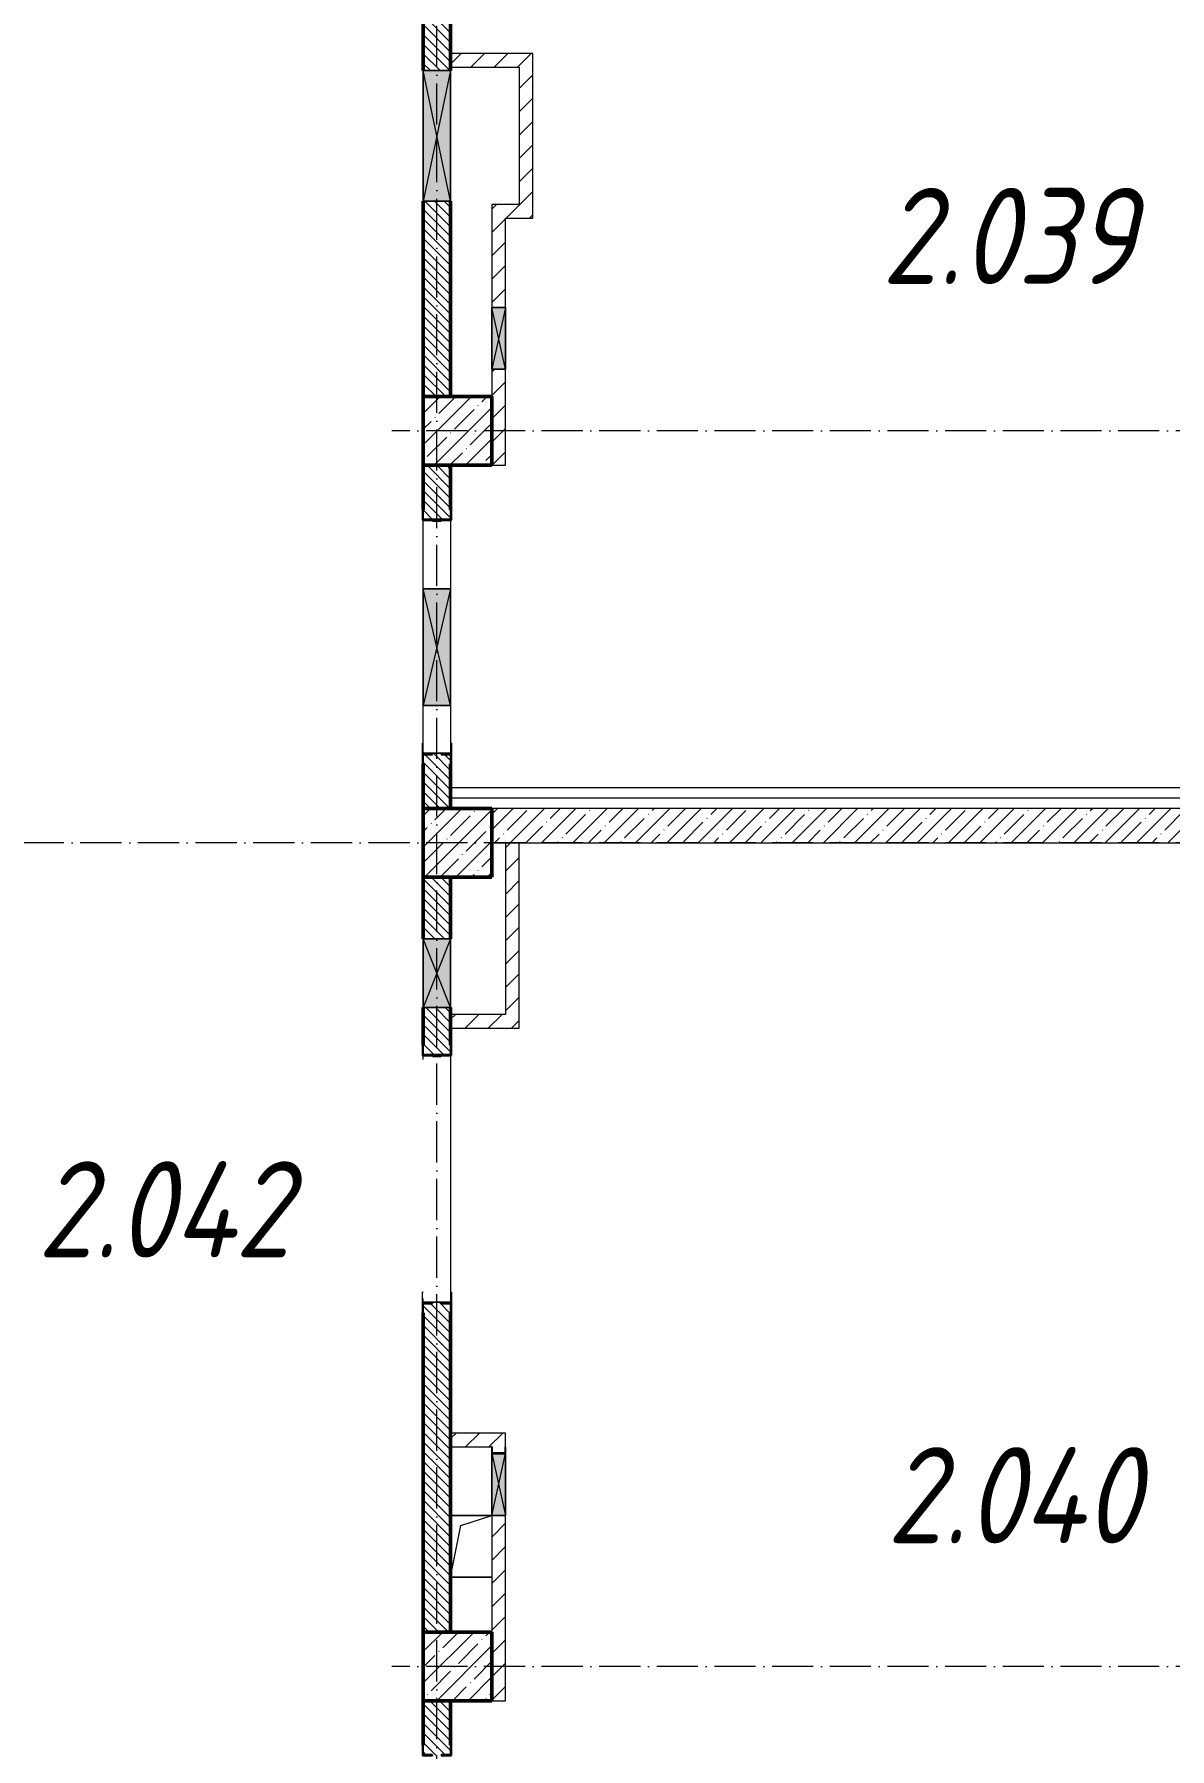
# Model space of a CAD drawing. Header units: millimetres. Extents: x -12989 to 629078, y -109036 to 555275.
# Drawn here: x 133676 to 141949, y 73445 to 85935 of the extents above; entities that cross this region are included whole.
import ezdxf

# ---------------------------------------------------------------- set-up
doc = ezdxf.new("R2010")
doc.units = ezdxf.units.MM
doc.linetypes.add('50_200_ШТРИХ_1Т_ш5_п1_п1_', pattern=[700, 500, -100, 0, -100])
for name, color, linetype, lineweight in [('A-DETL-____-OTLN-4', 7, 'Continuous', 18), ('A-DETL-GENF-OTLN', 7, 'Continuous', 9), ('A-FLOR-____-OTLN', 7, 'Continuous', 9), ('A-GENM-____-MCUT', 7, 'Continuous', 25), ('A-GENM-____-OTLN', 7, 'Continuous', 9), ('A-GENM-____-OTLN-1', 7, 'Continuous', 25), ('A-GLAZ-____-OTLN', 7, 'Continuous', 9), ('A-WALL-____-MCUT-1', 7, 'Continuous', 9), ('A-WALL-____-MCUT-2', 7, 'Continuous', 50), ('A-WALL-____-PATT-1', 7, 'Continuous', 9), ('A-WALL-FNSH-MCUT-1', 7, 'Continuous', 9), ('I-WALL-____-OTLN', 7, 'Continuous', 9), ('S-COLS-____-MCUT', 7, 'Continuous', 50), ('S-COLS-____-OTLN', 7, 'Continuous', 9), ('S-GRID-____-OTLN-1', 7, '50_200_ШТРИХ_1Т_ш5_п1_п1_', 9), ('Марки помещений', 7, 'Continuous', 9)]:
    doc.layers.add(name, color=color, linetype=linetype, lineweight=lineweight)
doc.styles.add('ISOCPEUR_I_3', font='isocpeui.ttf', dxfattribs={"width": 0.85, "height": 2.2})
pattern_1 = [(45, (43259.71, 63713.66), (-84.85281, 84.85281), [])]
pattern_2 = [(135, (43259.71, 63713.66), (-35.35534, -35.35534), [])]

# ---------------------------------------------------------------- blocks, each defined once
blk = doc.blocks.new('BSC_Колонна _Прямоугольная - 500х500-V25-АР1_План отверстий 2 этажа в осях 1-64_А-ГГ')
at = {"layer": 'S-COLS-____-OTLN'}
h = blk.add_hatch(dxfattribs=at)
h.set_pattern_fill('FP_54', color=256, style=0, pattern_type=2)
h.set_pattern_definition([(45, (-93500, -16331.04), (-114.04925, 114.04925), []), (45, (-93385.95, -16331.04), (-114.04925, 114.04925), [201.613, -40.323, 3.353, -36.97])])
h.paths.add_polyline_path([(-250, -250), (250, -250), (250, 250), (-250, 250)], flags=0)
at = {"layer": 'S-COLS-____-MCUT'}
for p, q in [((250, 250), (-250, 250)), ((-250, 250), (-250, -250)), ((250, -250), (250, 250)), ((-250, -250), (250, -250))]:
    blk.add_line(p, q, dxfattribs=at)
blk = doc.blocks.new('BSC_Колонна _Прямоугольная - 500х500-V33-АР1_План отверстий 2 этажа в осях 1-64_А-ГГ')
at = {"layer": 'S-COLS-____-OTLN'}
h = blk.add_hatch(dxfattribs=at)
h.set_pattern_fill('FP_62', color=256, style=0, pattern_type=2)
h.set_pattern_definition([(45, (-93500, -19331.04), (-114.04925, 114.04925), []), (45, (-93385.95, -19331.04), (-114.04925, 114.04925), [201.613, -40.323, 3.353, -36.97])])
h.paths.add_polyline_path([(-250, -250), (250, -250), (250, 250), (-250, 250)], flags=0)
at = {"layer": 'S-COLS-____-MCUT'}
for p, q in [((250, 250), (-250, 250)), ((-250, 250), (-250, -250)), ((250, -250), (250, 250)), ((-250, -250), (250, -250))]:
    blk.add_line(p, q, dxfattribs=at)
blk = doc.blocks.new('BSC_Колонна _Прямоугольная - 500х500-V76-АР1_План отверстий 2 этажа в осях 1-64_А-ГГ')
at = {"layer": 'S-COLS-____-OTLN'}
h = blk.add_hatch(dxfattribs=at)
h.set_pattern_fill('FP_105', color=256, style=0, pattern_type=2)
h.set_pattern_definition([(45, (-93500, -10331.04), (-114.04925, 114.04925), []), (45, (-93385.95, -10331.04), (-114.04925, 114.04925), [201.613, -40.323, 3.353, -36.97])])
h.paths.add_polyline_path([(-250, -250), (250, -250), (250, 250), (-250, 250)], flags=0)
at = {"layer": 'S-COLS-____-MCUT'}
for p, q in [((250, 250), (-250, 250)), ((-250, 250), (-250, -250)), ((250, -250), (250, 250)), ((-250, -250), (250, -250))]:
    blk.add_line(p, q, dxfattribs=at)
blk = doc.blocks.new('АР_Перемычка - АР_Перемычка-28448550-АР1_План отверстий 2 этажа в осях 1-64_А-ГГ')
at = {"layer": 'A-GENM-____-OTLN'}
blk.add_line((-350, -100), (-342, -100), dxfattribs=at)
blk = doc.blocks.new('Фахверк_СКБ_Уголок - 200_3960-28268576-АР1_План отверстий 2 этажа в осях 1-64_А-ГГ')
at = {"layer": 'A-GENM-____-MCUT'}
for p, q in [((200, 156), (125, 156)), ((125, 156), (125, 81)), ((131, 81), (131, 150)), ((131, 150), (200, 150)), ((200, 150), (200, 156)), ((125, 81), (131, 81)), ((131, 19), (125, 19)), ((125, 19), (125, -56)), ((131, -50), (131, 19)), ((125, -56), (200, -56)), ((200, -50), (131, -50)), ((200, -56), (200, -50))]:
    blk.add_line(p, q, dxfattribs=at)
blk = doc.blocks.new('154_Стойка_СКБ_Уголок - СМ-2480_200-28346303-АР1_План отверстий 2 этажа в осях 1-64_А-ГГ')
at = {"layer": 'A-GENM-____-MCUT'}
for p, q in [((125, 156), (125, 81)), ((200, 156), (125, 156)), ((131, 81), (131, 150)), ((131, 150), (200, 150)), ((200, 150), (200, 156)), ((125, 81), (131, 81)), ((131, 19), (125, 19)), ((125, 19), (125, -56)), ((131, -50), (131, 19)), ((125, -56), (200, -56)), ((200, -50), (131, -50)), ((200, -56), (200, -50))]:
    blk.add_line(p, q, dxfattribs=at)
blk = doc.blocks.new('Стойка_Влож_Полоса боковая - Полоса-28213942-АР1_План отверстий 2 этажа в осях 1-64_А-ГГ')
at = {"layer": 'A-GENM-____-OTLN'}
for p, q in [((-5, 60), (0, 60)), ((-5, -60), (-5, 60)), ((0, 31), (0, -31)), ((0, -60), (-5, -60))]:
    blk.add_line(p, q, dxfattribs=at)
blk = doc.blocks.new('Стойка_Влож_Уголок_Опорный - Уголок-28213941-АР1_План отверстий 2 этажа в осях 1-64_А-ГГ')
at = {"layer": 'A-GENM-____-OTLN'}
for p, q in [((-212, -6), (-212, 0)), ((0, 0), (0, -6)), ((-212, -75), (-212, -6)), ((-212, -6), (-206, -6)), ((-212, -75), (-206, -75)), ((-6, -6), (0, -6)), ((-6, -75), (0, -75)), ((0, -6), (0, -75))]:
    blk.add_line(p, q, dxfattribs=at)
blk = doc.blocks.new('АР_Перемычка - АР_Перемычка-28444941-АР1_План отверстий 2 этажа в осях 1-64_А-ГГ')
at = {"layer": 'A-GENM-____-OTLN'}
blk.add_line((-400, -100), (-392, -100), dxfattribs=at)
blk = doc.blocks.new('AR_Отверстие прямоугольное _в плите_ - AR_Отверстие прямоугольное _в плите_-30552603-АР1_План отверстий 2 этажа в осях 1-64_А-ГГ')
at = {"layer": 'A-GENM-____-OTLN'}
for p, q in [((150, 225), (-150, 225)), ((-150, -225), (-75, 150)), ((-75, 150), (150, 225)), ((-150, -225), (150, -225))]:
    blk.add_line(p, q, dxfattribs=at)
blk = doc.blocks.new('AR_Отверстие прямоугольное _в стене_ - AR_Отверстие прямоугольное _в стене__ОВ-36797345-АР1_План отверстий 2 этажа в осях 1-64_А-ГГ')
at = {"layer": 'A-GLAZ-____-OTLN'}
blk.add_hatch(color=256, dxfattribs=at).paths.add_polyline_path([(-225, 47), (-225, -50), (225, -50), (225, 50), (-225, 50)], flags=0)
at = {"layer": 'A-DETL-GENF-OTLN'}
for p, q in [((-225, -50), (-225, 50)), ((-225, 50), (225, 50)), ((225, 50), (-225, -50)), ((-225, 50), (225, -50)), ((225, 50), (-225, 50)), ((-225, 50), (-225, -50)), ((225, -50), (-225, -50)), ((-225, -50), (225, -50))]:
    blk.add_line(p, q, dxfattribs=at)
blk = doc.blocks.new('AR_Отверстие прямоугольное _в стене_ - AR_Отверстие прямоугольное _в стене__ОВ-36854413-АР1_План отверстий 2 этажа в осях 1-64_А-ГГ')
at = {"layer": 'A-GLAZ-____-OTLN'}
blk.add_hatch(color=256, dxfattribs=at).paths.add_polyline_path([(225, -50), (225, 50), (-225, 50), (-225, -50)], flags=0)
at = {"layer": 'A-DETL-GENF-OTLN'}
for p, q in [((-225, -50), (-225, 50)), ((-225, 50), (225, 50)), ((225, 50), (-225, -50)), ((-225, 50), (225, -50)), ((225, 50), (-225, 50)), ((-225, 50), (-225, -50)), ((225, 50), (225, -50)), ((225, -50), (225, 50)), ((225, -50), (-225, -50)), ((-225, -50), (225, -50))]:
    blk.add_line(p, q, dxfattribs=at)
blk = doc.blocks.new('AR_Отверстие прямоугольное _в стене_ - AR_Отверстие прямоугольное _в стене__ОВ-36854551-АР1_План отверстий 2 этажа в осях 1-64_А-ГГ')
at = {"layer": 'A-GLAZ-____-OTLN'}
blk.add_hatch(color=256, dxfattribs=at).paths.add_polyline_path([(250, -100), (250, 100), (-250, 100), (-250, -100)], flags=0)
at = {"layer": 'A-DETL-GENF-OTLN'}
for p, q in [((-250, -100), (-250, 100)), ((-250, 100), (250, 100)), ((250, 100), (-250, -100)), ((-250, 100), (250, -100)), ((250, 100), (-250, 100)), ((-250, 100), (-250, -100)), ((250, 100), (250, -100)), ((250, -100), (250, 100)), ((250, -100), (-250, -100)), ((-250, -100), (250, -100))]:
    blk.add_line(p, q, dxfattribs=at)
blk = doc.blocks.new('AR_Отверстие прямоугольное _в стене__БезПР - AR_Отверстие прямоугольное _в стене__БезПР-36789241-АР1_План отверстий 2 этажа в осях 1-64_А-ГГ')
at = {"layer": 'A-GLAZ-____-OTLN'}
blk.add_hatch(color=256, dxfattribs=at).paths.add_polyline_path([(475, -100), (475, 100), (-475, 100), (-475, -100), (105, -100)], flags=0)
at = {"layer": 'A-DETL-GENF-OTLN'}
for p, q in [((-475, -100), (-475, 100)), ((-475, 100), (475, 100)), ((475, 100), (-475, -100)), ((-475, 100), (475, -100)), ((475, 100), (-475, 100)), ((-475, 100), (-475, -100)), ((475, 100), (475, -100)), ((475, -100), (475, 100)), ((475, -100), (-475, -100)), ((-475, -100), (475, -100))]:
    blk.add_line(p, q, dxfattribs=at)
at = {"layer": 'A-GLAZ-____-OTLN'}
blk.add_line((475, 100), (-475, 100), dxfattribs=at)
blk = doc.blocks.new('AR_Отверстие прямоугольное _в стене_ - AR_Отверстие прямоугольное _в стене__ОВ-36798040-АР1_План отверстий 2 этажа в осях 1-64_А-ГГ')
at = {"layer": 'A-GLAZ-____-OTLN'}
blk.add_hatch(color=256, dxfattribs=at).paths.add_polyline_path([(425, -100), (425, 100), (-425, 100), (-425, -100)], flags=0)
at = {"layer": 'A-DETL-GENF-OTLN'}
for p, q in [((-425, -100), (-425, 100)), ((-425, 100), (425, 100)), ((425, 100), (-425, -100)), ((-425, 100), (425, -100)), ((425, 100), (-425, 100)), ((-425, 100), (-425, -100)), ((425, 100), (425, -100)), ((425, -100), (425, 100)), ((425, -100), (-425, -100)), ((-425, -100), (425, -100))]:
    blk.add_line(p, q, dxfattribs=at)
blk = doc.blocks.new('154_Фахверк_СКБ_Швеллер - Тип_100_3960_зеркало-36793856-АР1_План отверстий 2 этажа в осях 1-64_А-ГГ')
at = {"layer": 'A-GENM-____-MCUT'}
for p, q in [((175, 50), (125, 50)), ((125, 50), (125, -50)), ((128, 47), (175, 47)), ((128, -47), (128, 47)), ((175, 47), (175, 50)), ((125, -50), (175, -50)), ((175, -47), (128, -47)), ((175, -50), (175, -47))]:
    blk.add_line(p, q, dxfattribs=at)
blk = doc.blocks.new('2этаж')
at = {"layer": 'S-GRID-____-OTLN-1', "color": 251, "ltscale": 0.6, "true_color": 0x636466}
for p, q in [((77758.3, 454533.3), (77758.3, 508896.9)), ((88482.7, 478347), (77429.6, 478347)), ((88482.7, 475347), (51735.1, 475347)), ((88482.7, 469347), (77429.6, 469347))]:
    blk.add_line(p, q, dxfattribs=at)

msp = doc.modelspace()

# ---------------------------------------------------------------- hatches: boundary and pattern name
at = {"layer": 'A-WALL-____-PATT-1'}
h = msp.add_hatch(dxfattribs=at)
h.set_pattern_fill('FP_6', color=256, style=0, pattern_type=2)
h.set_pattern_definition(pattern_2)
h.paths.add_polyline_path([(136709.7115, 83294.7006), (136709.7115, 84719.7006), (136509.7115, 84719.7006), (136509.7115, 83294.7006)], flags=0)
h.paths.add_polyline_path([(136509.7115, 85669.7006), (136709.7115, 85669.7006), (136709.7115, 86088.7006), (136640.7115, 86088.7006), (136640.7115, 86094.7006), (136578.7115, 86094.7006), (136578.7115, 86088.7006), (136509.7115, 86088.7006), (136509.7115, 86019.7006)], flags=0)
h.paths.add_polyline_path([(136640.7115, 87894.7006), (136640.7115, 87900.7006), (136709.7115, 87900.7006), (136709.7115, 88494.7006), (136509.7115, 88494.7006), (136509.7115, 87900.7006), (136578.7115, 87900.7006), (136578.7115, 87894.7006)], flags=0)
h.paths.add_polyline_path([(136509.7115, 88694.7006), (136709.7115, 88694.7006), (136709.7115, 88794.7006), (136509.7115, 88794.7006)], flags=0)
h = msp.add_hatch(dxfattribs=at)
h.set_pattern_fill('FP_4', color=256, style=0, pattern_type=2)
h.set_pattern_definition(pattern_1)
h.paths.add_polyline_path([(137209.7115, 85694.7006), (137309.7115, 85694.7006), (137309.7115, 85794.7006), (136709.7115, 85794.7006), (136709.7115, 85694.7006), (136921.6291, 85694.7006)], flags=0)
h = msp.add_hatch(dxfattribs=at)
h.set_pattern_fill('FP_4', color=256, style=0, pattern_type=2)
h.set_pattern_definition(pattern_1)
h.paths.add_polyline_path([(137309.7115, 84694.7006), (137309.7115, 85694.7006), (137209.7115, 85694.7006), (137209.7115, 84694.7006)], flags=0)
h = msp.add_hatch(dxfattribs=at)
h.set_pattern_fill('FP_4', color=256, style=0, pattern_type=2)
h.set_pattern_definition(pattern_1)
h.paths.add_polyline_path([(137109.7115, 84594.7006), (137309.7115, 84594.7006), (137309.7115, 84694.7006), (137009.7115, 84694.7006), (137009.7115, 84594.7006)], flags=0)
h = msp.add_hatch(dxfattribs=at)
h.set_pattern_fill('FP_4', color=256, style=0, pattern_type=2)
h.set_pattern_definition(pattern_1)
h.paths.add_polyline_path([(137109.7115, 82794.7006), (137109.7115, 83494.7006), (137009.7115, 83494.7006), (137009.7115, 82794.7006)], flags=0)
h.paths.add_polyline_path([(137109.7115, 83944.7006), (137109.7115, 84594.7006), (137009.7115, 84594.7006), (137009.7115, 83944.7006)], flags=0)
h = msp.add_hatch(dxfattribs=at)
h.set_pattern_fill('FP_6', color=256, style=0, pattern_type=2)
h.set_pattern_definition(pattern_2)
h.paths.add_polyline_path([(136709.7115, 80294.7006), (136709.7115, 80688.7006), (136640.7115, 80688.7006), (136640.7115, 80694.7006), (136578.7115, 80694.7006), (136578.7115, 80688.7006), (136509.7115, 80688.7006), (136509.7115, 80294.7006), (136669.7115, 80294.7006)], flags=0)
h.paths.add_polyline_path([(136578.7115, 82394.7006), (136640.7115, 82394.7006), (136640.7115, 82400.7006), (136709.7115, 82400.7006), (136709.7115, 82794.7006), (136509.7115, 82794.7006), (136509.7115, 82400.7006), (136578.7115, 82400.7006)], flags=0)
h = msp.add_hatch(dxfattribs=at)
h.set_pattern_fill('FP_25', color=256, style=0, pattern_type=2)
h.set_pattern_definition([(45, (43259.71, 63713.66), (-114.04925, 114.04925), []), (45, (43373.76, 63713.66), (-114.04925, 114.04925), [201.612, -40.322, 3.353, -36.97])])
h.paths.add_polyline_path([(144009.7115, 80044.7006), (144009.7115, 80294.7006), (137009.7115, 80294.7006), (137009.7115, 80044.7006), (143991.4863, 80044.7006)], flags=0)
h = msp.add_hatch(dxfattribs=at)
h.set_pattern_fill('FP_4', color=256, style=0, pattern_type=2)
h.set_pattern_definition(pattern_1)
h.paths.add_polyline_path([(137209.7115, 78794.7006), (137209.7115, 80044.7006), (137109.7115, 80044.7006), (137109.7115, 78794.7006)], flags=0)
h = msp.add_hatch(dxfattribs=at)
h.set_pattern_fill('FP_6', color=256, style=0, pattern_type=2)
h.set_pattern_definition(pattern_2)
h.paths.add_polyline_path([(136509.7115, 74294.7006), (136709.7115, 74294.7006), (136709.7115, 76688.7006), (136640.7115, 76688.7006), (136640.7115, 76694.7006), (136578.7115, 76694.7006), (136578.7115, 76688.7006), (136509.7115, 76688.7006), (136509.7115, 74769.4952)], flags=0)
h.paths.add_polyline_path([(136640.7115, 78494.7006), (136640.7115, 78500.7006), (136709.7115, 78500.7006), (136709.7115, 78844.7006), (136509.7115, 78844.7006), (136510.6345, 78500.7006), (136578.7115, 78500.7006), (136578.7115, 78494.7006)], flags=0)
h.paths.add_polyline_path([(136640.4807, 79344.7006), (136709.7115, 79344.7006), (136709.7115, 79794.7006), (136509.7115, 79794.7006), (136509.7115, 79344.7006)], flags=0)
h = msp.add_hatch(dxfattribs=at)
h.set_pattern_fill('FP_4', color=256, style=0, pattern_type=2)
h.set_pattern_definition(pattern_1)
h.paths.add_polyline_path([(136709.7115, 78694.7006), (137209.7115, 78694.7006), (137209.7115, 78794.7006), (136709.7115, 78794.7006)], flags=0)
h = msp.add_hatch(dxfattribs=at)
h.set_pattern_fill('FP_4', color=256, style=0, pattern_type=2)
h.set_pattern_definition(pattern_1)
h.paths.add_polyline_path([(137106.7115, 75644.7006), (137109.7115, 75644.7006), (137109.7115, 75744.7006), (136709.7115, 75744.7006), (136709.7115, 75644.7006), (137012.7115, 75644.7006)], flags=0)
h = msp.add_hatch(dxfattribs=at)
h.set_pattern_fill('FP_4', color=256, style=0, pattern_type=2)
h.set_pattern_definition(pattern_1)
h.paths.add_polyline_path([(137109.7115, 73794.7006), (137109.7115, 75144.7006), (137009.7115, 75144.7006), (137009.7115, 73794.7006)], flags=0)
h.paths.add_polyline_path([(137106.7115, 75597.7006), (137106.7115, 75644.7006), (137012.7115, 75644.7006), (137012.7115, 75597.7006)], flags=0)
h = msp.add_hatch(dxfattribs=at)
h.set_pattern_fill('FP_6', color=256, style=0, pattern_type=2)
h.set_pattern_definition(pattern_2)
h.paths.add_polyline_path([(136709.7115, 71294.7006), (136709.7115, 71688.7006), (136640.7115, 71688.7006), (136640.7115, 71694.7006), (136578.7115, 71694.7006), (136578.7115, 71688.7006), (136509.7115, 71688.7006), (136509.7115, 71294.7006)], flags=0)
h.paths.add_polyline_path([(136640.7115, 73394.7006), (136640.7115, 73400.7006), (136709.7115, 73400.7006), (136709.7115, 73794.7006), (136509.7115, 73794.7006), (136509.7115, 73400.7006), (136578.7115, 73400.7006), (136578.7115, 73394.7006)], flags=0)

# ---------------------------------------------------------------- linework, layer by layer
at = {"layer": 'A-DETL-____-OTLN-4'}
for p, q in [((144259.7115, 80444.7006), (136709.7115, 80444.7006)), ((144259.7115, 80369.7006), (136709.7115, 80369.7006))]:
    msp.add_line(p, q, dxfattribs=at)
at = {"layer": 'A-FLOR-____-OTLN'}
for p, q in [((136709.7115, 75144.7006), (137009.7115, 75144.7006)), ((137009.7115, 74694.7006), (136709.7115, 74694.7006))]:
    msp.add_line(p, q, dxfattribs=at)
at = {"layer": 'A-WALL-____-MCUT-1'}
for p, q in [((144009.7115, 80294.7006), (137009.7115, 80294.7006)), ((137009.7115, 80044.7006), (144009.7115, 80044.7006))]:
    msp.add_line(p, q, dxfattribs=at)
at = {"layer": 'A-WALL-____-MCUT-2'}
for p, q in [((136509.7115, 86019.7006), (136509.7115, 85669.7006)), ((136709.7115, 85669.7006), (136709.7115, 86019.7006)), ((136509.7115, 84719.7006), (136509.7115, 83294.7006)), ((136709.7115, 83294.7006), (136709.7115, 84719.7006)), ((136509.7115, 82794.7006), (136509.7115, 82469.7006)), ((136709.7115, 82469.7006), (136709.7115, 82794.7006)), ((136578.7115, 82394.7006), (136640.7115, 82394.7006)), ((136509.7115, 80619.7006), (136509.7115, 80294.7006)), ((136709.7115, 80294.7006), (136709.7115, 80619.7006)), ((136509.7115, 79794.7006), (136509.7115, 79344.7006)), ((136709.7115, 79344.7006), (136709.7115, 79794.7006)), ((136509.7115, 78844.7006), (136509.7115, 78569.7006)), ((136709.7115, 78569.7006), (136709.7115, 78844.7006)), ((136578.7115, 78494.7006), (136640.7115, 78494.7006)), ((136509.7115, 76619.7006), (136509.7115, 74294.7006)), ((136709.7115, 74294.7006), (136709.7115, 76619.7006)), ((136509.7115, 73794.7006), (136509.7115, 73469.7006)), ((136709.7115, 73469.7006), (136709.7115, 73794.7006))]:
    msp.add_line(p, q, dxfattribs=at)
at = {"layer": 'A-WALL-FNSH-MCUT-1'}
for p, q in [((137309.7115, 85794.7006), (136709.7115, 85794.7006)), ((136709.7115, 85694.7006), (137209.7115, 85694.7006)), ((137209.7115, 85694.7006), (137209.7115, 84694.7006)), ((137309.7115, 84594.7006), (137309.7115, 85794.7006)), ((137209.7115, 84694.7006), (137009.7115, 84694.7006)), ((137009.7115, 84694.7006), (137009.7115, 83944.7006)), ((137109.7115, 84594.7006), (137309.7115, 84594.7006)), ((137109.7115, 83944.7006), (137109.7115, 84594.7006)), ((137009.7115, 83494.7006), (137009.7115, 83294.7006)), ((137109.7115, 82794.7006), (137109.7115, 83494.7006)), ((137009.7115, 82794.7006), (137109.7115, 82794.7006)), ((137109.7115, 80044.7006), (137109.7115, 78794.7006)), ((137209.7115, 78694.7006), (137209.7115, 80044.7006)), ((137109.7115, 78794.7006), (136709.7115, 78794.7006)), ((136709.7115, 78694.7006), (137209.7115, 78694.7006)), ((137109.7115, 75744.7006), (136709.7115, 75744.7006)), ((136709.7115, 75744.7006), (136709.7115, 75644.7006)), ((137109.7115, 75644.7006), (137109.7115, 75744.7006)), ((136709.7115, 75644.7006), (137009.7115, 75644.7006)), ((137009.7115, 75144.7006), (137009.7115, 74294.7006)), ((137109.7115, 73794.7006), (137109.7115, 75144.7006)), ((137009.7115, 73794.7006), (137109.7115, 73794.7006))]:
    msp.add_line(p, q, dxfattribs=at)
at = {"layer": 'I-WALL-____-OTLN'}
for p, q in [((136509.7115, 81894.7006), (136509.7115, 82394.7006)), ((136709.7115, 82394.7006), (136709.7115, 81894.7006)), ((136509.7115, 80694.7006), (136509.7115, 81044.7006)), ((136709.7115, 81044.7006), (136709.7115, 80694.7006)), ((136509.7115, 78464.7006), (136509.7115, 78494.7006)), ((136709.7115, 78494.7006), (136709.7115, 76694.7006)), ((136509.7115, 76694.7006), (136509.7115, 76724.7006))]:
    msp.add_line(p, q, dxfattribs=at)

# ---------------------------------------------------------------- block references
msp.add_blockref('2этаж', (58851.3748, -395302.2823))
at = {"layer": 'A-GENM-____-OTLN'}
for name, p, rotation in [('Стойка_Влож_Уголок_Опорный - Уголок-28213941-АР1_План отверстий 2 этажа в осях 1-64_А-ГГ', (136503.7115, 80694.7006), 180), ('Стойка_Влож_Полоса боковая - Полоса-28213942-АР1_План отверстий 2 этажа в осях 1-64_А-ГГ', (136609.7115, 80694.7006), 269.9999999999999), ('АР_Перемычка - АР_Перемычка-28448550-АР1_План отверстий 2 этажа в осях 1-64_А-ГГ', (136609.7115, 80694.7006), 89.9999999999999), ('Стойка_Влож_Уголок_Опорный - Уголок-28213941-АР1_План отверстий 2 этажа в осях 1-64_А-ГГ', (136503.7115, 76694.7006), 180), ('Стойка_Влож_Полоса боковая - Полоса-28213942-АР1_План отверстий 2 этажа в осях 1-64_А-ГГ', (136609.7115, 76694.7006), 269.9999999999999), ('АР_Перемычка - АР_Перемычка-28444941-АР1_План отверстий 2 этажа в осях 1-64_А-ГГ', (136609.7115, 76694.7006), 89.9999999999999)]:
    msp.add_blockref(name, p, dxfattribs=dict(at, rotation=rotation))
msp.add_blockref('AR_Отверстие прямоугольное _в плите_ - AR_Отверстие прямоугольное _в плите_-30552603-АР1_План отверстий 2 этажа в осях 1-64_А-ГГ', (136859.7115, 74919.7006), dxfattribs=at)
at = {"layer": 'A-GENM-____-OTLN-1'}
for name, p, rotation in [('Фахверк_СКБ_Уголок - 200_3960-28268576-АР1_План отверстий 2 этажа в осях 1-64_А-ГГ', (136659.7115, 82269.7006), 89.9999999999999), ('154_Стойка_СКБ_Уголок - СМ-2480_200-28346303-АР1_План отверстий 2 этажа в осях 1-64_А-ГГ', (136559.7115, 80819.7006), 269.9999999999999), ('Фахверк_СКБ_Уголок - 200_3960-28268576-АР1_План отверстий 2 этажа в осях 1-64_А-ГГ', (136659.7115, 78369.7006), 89.9999999999999), ('154_Стойка_СКБ_Уголок - СМ-2480_200-28346303-АР1_План отверстий 2 этажа в осях 1-64_А-ГГ', (136559.7115, 76819.7006), 269.9999999999999), ('154_Фахверк_СКБ_Швеллер - Тип_100_3960_зеркало-36793856-АР1_План отверстий 2 этажа в осях 1-64_А-ГГ', (137059.7115, 75469.7006), 90), ('Фахверк_СКБ_Уголок - 200_3960-28268576-АР1_План отверстий 2 этажа в осях 1-64_А-ГГ', (136659.7115, 73269.7006), 89.9999999999999)]:
    msp.add_blockref(name, p, dxfattribs=dict(at, rotation=rotation))
at = {"layer": 'A-GLAZ-____-OTLN'}
for name, p, rotation in [('AR_Отверстие прямоугольное _в стене__БезПР - AR_Отверстие прямоугольное _в стене__БезПР-36789241-АР1_План отверстий 2 этажа в осях 1-64_А-ГГ', (136609.7115, 85194.7006), 269.9999999999999), ('AR_Отверстие прямоугольное _в стене_ - AR_Отверстие прямоугольное _в стене__ОВ-36854413-АР1_План отверстий 2 этажа в осях 1-64_А-ГГ', (137059.7115, 83719.7006), 270), ('AR_Отверстие прямоугольное _в стене_ - AR_Отверстие прямоугольное _в стене__ОВ-36798040-АР1_План отверстий 2 этажа в осях 1-64_А-ГГ', (136609.7115, 81469.7006), 269.9999999999999), ('AR_Отверстие прямоугольное _в стене_ - AR_Отверстие прямоугольное _в стене__ОВ-36854551-АР1_План отверстий 2 этажа в осях 1-64_А-ГГ', (136609.7115, 79094.7006), 269.9999999999999), ('AR_Отверстие прямоугольное _в стене_ - AR_Отверстие прямоугольное _в стене__ОВ-36797345-АР1_План отверстий 2 этажа в осях 1-64_А-ГГ', (137059.7115, 75369.7006), 90)]:
    msp.add_blockref(name, p, dxfattribs=dict(at, rotation=rotation))
at = {"layer": 'S-COLS-____-OTLN'}
for name, p in [('BSC_Колонна _Прямоугольная - 500х500-V33-АР1_План отверстий 2 этажа в осях 1-64_А-ГГ', (136759.7115, 83044.7006)), ('BSC_Колонна _Прямоугольная - 500х500-V25-АР1_План отверстий 2 этажа в осях 1-64_А-ГГ', (136759.7115, 80044.7006)), ('BSC_Колонна _Прямоугольная - 500х500-V76-АР1_План отверстий 2 этажа в осях 1-64_А-ГГ', (136759.7115, 74044.7006))]:
    msp.add_blockref(name, p, dxfattribs=at)

# ---------------------------------------------------------------- texts
at = {"layer": 'Марки помещений', "char_height": 700, "attachment_point": 1, "style": 'ISOCPEUR_I_3'}
for s, insert, width in [('2.039', (139850.3806, 84815.3594), 785.65375), ('2.042', (133699.3806, 77723.7364), 817.72125), ('2.040', (139887.3806, 75641.4808), 817.72125)]:
    msp.add_mtext(s, dxfattribs=dict(at, insert=insert, width=width))

doc.saveas('drawing.dxf')
